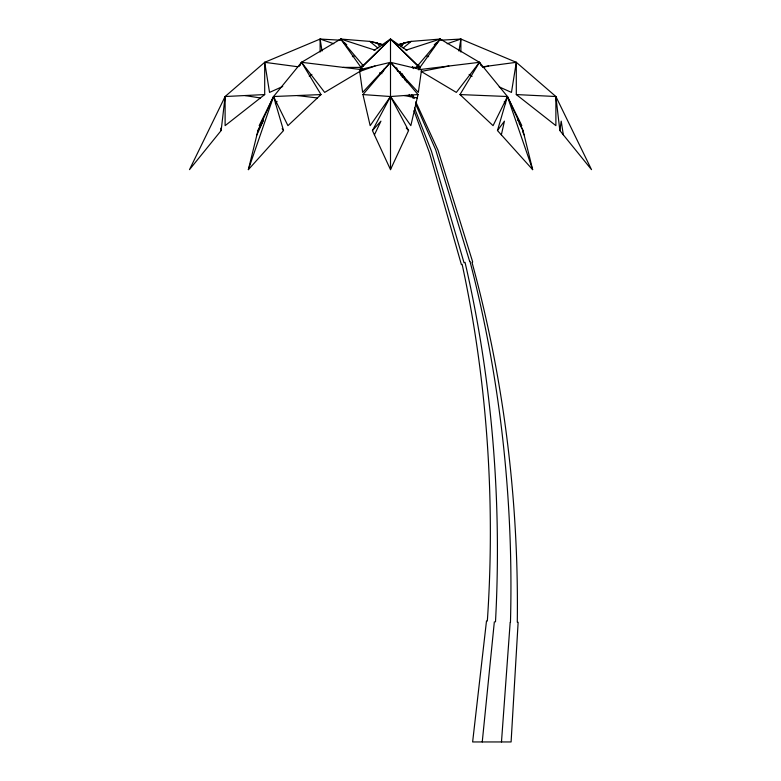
<?xml version="1.0" encoding="UTF-8"?>
<svg xmlns="http://www.w3.org/2000/svg" width="781" height="781" viewBox="0 0 781 781"><rect width="100%" height="100%" fill="white"/><g stroke="black" fill="none" stroke-linecap="round" stroke-linejoin="round"><path stroke-width="1.17" d="M518.135 622.223L511.096 741.95L472.632 741.95L486.495 620.954M501.48 741.95L510.169 622.457M482.248 741.95L494.344 621.822M297.825 66.756L264.7 62.314L264.7 94.569L225.113 96.522L189.49 169.643L221.15 130.544L225.113 96.522L264.7 62.314L320.122 39.05L340.653 40.221M440.347 40.221L460.878 39.05L516.3 62.314L555.887 96.522L591.51 169.643L559.85 130.544L561.207 121.153L563.345 134.859M482.56 66.834L516.3 62.314L511.457 92.402L499.225 86.916M458.945 51.058L460.878 39.05L447.191 43.746M501.353 134.859L504.438 121.153L497.468 130.544L532.642 169.643L523.026 130.544L507.445 96.522L479.456 62.314L440.259 39.05L411.236 41.393L397.138 44.917M418.04 94.569L410.835 125.653L390.5 96.522L362.96 94.569L370.165 125.653L390.5 96.522L418.04 94.569L390.5 62.314L359.455 69.743L390.5 39.05L406.96 50.443M299.035 66.473L301.544 62.314L321.02 94.569L273.555 96.522L283.532 130.544L248.358 169.643L257.974 130.544L273.555 96.522L301.544 62.314L340.741 39.05L369.764 41.393L383.861 44.917M497.468 130.544L507.445 96.522L459.98 94.569L479.456 62.314L481.965 66.473M248.358 169.643L273.555 96.522L287.935 125.653L321.02 94.569M383.08 71.774L384.32 68.777M256.92 134.859L263.031 121.153L257.974 130.544M390.5 169.643L408.57 130.544L390.5 96.522L372.43 130.544L390.5 169.643L390.5 39.05L374.04 50.443M374.421 134.859L380.933 121.153L372.43 130.544M273.555 96.522L259.175 125.653L263.47 119.825M517.598 119.923L521.825 125.653L507.445 96.522L493.065 125.653L459.98 94.569M299.865 65.428L301.544 62.314L362.687 69.743L340.741 39.05L375.007 50.16M362.569 64.911L360.666 67.859L390.5 39.05L420.334 67.859L418.431 64.911M401.258 46.655L403.767 42.955L411.236 41.393L403.152 47.992M275.361 103.688L277.06 101.374M481.135 65.428L479.456 62.314L456.338 92.402L421.213 71.471L448.88 66.024M400.673 46.704L403.767 42.955M415.882 67.859L440.259 39.05L405.993 50.16M362.96 94.569L390.5 62.314L421.545 69.743L418.352 92.402L390.5 62.314L362.648 92.402L359.621 70.934M434.226 44.849L436.813 42.359M438.541 40.71L440.259 39.05L418.313 69.743L479.456 62.314M264.7 94.569L225.113 125.653L225.113 96.522M309.237 76.196L311.883 74.41M362.687 69.743L324.662 92.402L301.544 62.314M282.732 86.486L269.543 92.402L264.7 62.314M352.348 56.701L354.554 55.802M359.699 71.471L374.978 66.024M398.242 44.761L404.88 42.955M482.912 67.322L488.584 66.024M377.848 47.992L369.764 41.393L377.233 42.955L379.742 46.655M343.308 67.391L361.007 67.391M411.704 67.391L419.163 67.391M381.85 72.828L379.751 72.828L381.899 73.717M516.3 62.314L516.3 94.569L555.887 96.522L559.85 130.544M297.288 95.546L317.418 97.957M244.912 95.546L260.395 97.957M404.275 95.546L417.259 97.957M376.12 42.955L382.758 44.761M320.122 52.034L320.122 39.05L333.809 43.746M426.446 55.802L428.652 56.701M469.117 74.41L472.075 76.411M516.3 94.569L555.887 125.653L555.887 96.522M342.459 40.71L340.741 39.05L363.546 66.004M344.187 42.359L346.774 44.849M390.5 39.05L419.827 68.035M406.247 127.986L408.57 130.544M282.136 128.67L283.532 130.544M504.233 101.774L505.639 103.688M519.092 123.242L523.026 130.544M404.138 76.538L406.667 82.034M412.729 95.223L414.252 98.523M415.765 101.823L437.995 150.177L472.69 261.986M522.674 131.696L524.08 134.859M402.274 73.678L405.222 80.384M411.597 94.911L413.071 98.26M415.521 103.844L435.632 149.649L469.693 261.489M412.505 66.541L413.374 68.64M400.282 71.784L402.508 77.446M409.176 94.433L410.064 96.698M414.506 108.022L431.405 151.055L464.051 262.826M399.735 71.969L400.995 75.386M414.008 110.746L429.53 152.949L461.405 264.642M507.445 96.522L532.642 169.643M396.66 67.781L397.685 71.276M320.122 39.05L322.055 51.058M220.808 128.201L221.15 130.544M460.878 39.05L460.878 52.034M465.037 262.338A935.404 659.662 -87.9 0 1 495.486 621.901M462.127 264.31A924.558 653.199 -88.4 0 1 487.334 621.051M469.967 261.342A942.12 665.578 -89.4 0 1 510.452 622.477M471.997 262.348A939.768 665.822 88.4 0 1 517.286 622.184"/></g></svg>
